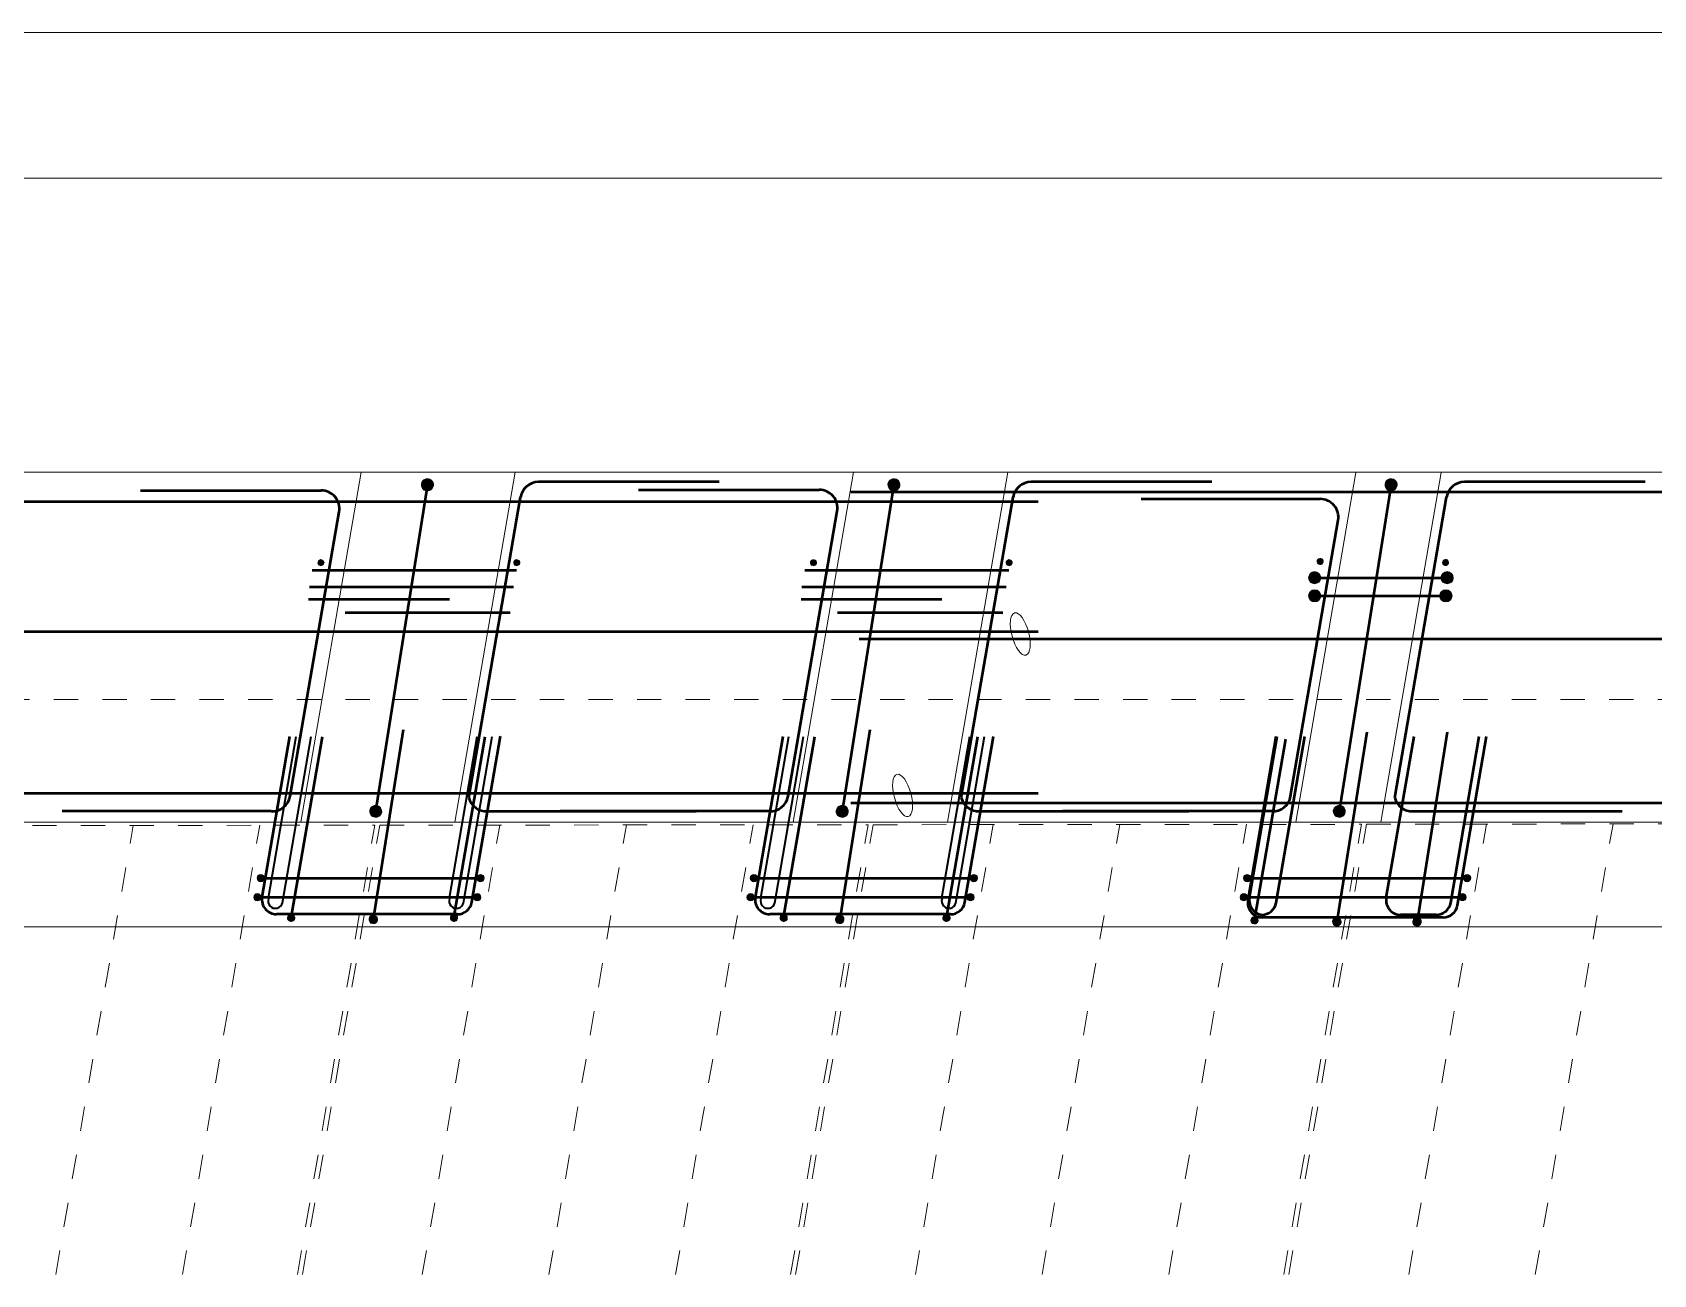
# Model space of a CAD drawing. Header units: metres. Extents: x 1110 to 1195, y -510 to 24.
# Drawn here: x 1131.26 to 1137.94, y -508.91 to -503.8 of the extents above; entities that cross this region are included whole.
import ezdxf

# ---------------------------------------------------------------- set-up
doc = ezdxf.new("R2010")
doc.units = ezdxf.units.M
for name, pattern in [('JacobsCenter', [0.015, 0.009, -0.0015, 0.003, -0.0015]), ('JacobsDash', [0.0045, 0.003, -0.0015]), ('JacobsGridLine', [0.0145, 0.01, -0.001, 0.0025, -0.001])]:
    doc.linetypes.add(name, pattern=pattern)
for name, color, linetype, lineweight in [('A-DETL', 7, 'Continuous', 13), ('A-DETL-GENF', 7, 'Continuous', 9), ('S-BEAM', 7, 'Continuous', 50), ('S-GRID', 7, 'Continuous', 9)]:
    doc.layers.add(name, color=color, linetype=linetype, lineweight=lineweight)

# ---------------------------------------------------------------- blocks, each defined once
blk = doc.blocks.new('06_SFR_GCT_Girder_SuperT_BR08Edge_CS - Super T - 1815-6267993-DRG-2873132 - PLAN - ABUTMENT A INTEGRAL STITCH')
at = {"layer": 'S-BEAM', "color": 9, "linetype": 'JacobsDash', "lineweight": 18, "true_color": 0xc3c3c3}
for p, q in [((1130.3459, -508.9092), (1130.6642, -507.0617)), ((1130.6642, -507.0617), (1132.6733, -507.0601)), ((1132.3547, -508.9092), (1132.6733, -507.0601))]:
    blk.add_line(p, q, dxfattribs=at)
blk = doc.blocks.new('06_SFR_GCT_Girder_SuperT_BR08Edge_CS - Super T - 1815-6267463-DRG-2873132 - PLAN - ABUTMENT A INTEGRAL STITCH')
at = {"layer": 'S-BEAM', "color": 9, "linetype": 'JacobsDash', "lineweight": 18, "true_color": 0xc3c3c3}
for p, q in [((1132.3754, -508.9092), (1132.694, -507.0598)), ((1132.694, -507.0598), (1134.7031, -507.0583)), ((1134.3842, -508.9092), (1134.7031, -507.0583))]:
    blk.add_line(p, q, dxfattribs=at)
blk = doc.blocks.new('06_SFR_GCT_Girder_SuperT_BR08Edge_CS - Super T - 1815-6267083-DRG-2873132 - PLAN - ABUTMENT A INTEGRAL STITCH')
at = {"layer": 'S-BEAM', "color": 9, "linetype": 'JacobsDash', "lineweight": 18, "true_color": 0xc3c3c3}
for p, q in [((1134.4049, -508.9092), (1134.7238, -507.058)), ((1134.7238, -507.058), (1136.7329, -507.0564)), ((1136.4136, -508.9092), (1136.7329, -507.0564))]:
    blk.add_line(p, q, dxfattribs=at)
blk = doc.blocks.new('06_SFR_GCT_Girder_SuperT_BR08Edge_CS - Super T - 1815-6266581-DRG-2873132 - PLAN - ABUTMENT A INTEGRAL STITCH')
at = {"layer": 'S-BEAM', "color": 9, "linetype": 'JacobsDash', "lineweight": 18, "true_color": 0xc3c3c3}
for p, q in [((1136.4343, -508.9092), (1136.7537, -507.0557)), ((1136.7537, -507.0557), (1138.7627, -507.0541)), ((1138.4431, -508.9092), (1138.7627, -507.0541))]:
    blk.add_line(p, q, dxfattribs=at)
blk = doc.blocks.new('T2D-REO-S - T2D-REO-S-6552346-DRG-2873132 - PLAN - ABUTMENT A INTEGRAL STITCH')
at = {"layer": 'A-DETL-GENF', "lineweight": 50}
blk.add_line((0.05, -0.08), (11.9017, -0.08), dxfattribs=at)
blk = doc.blocks.new('T2D-REO-S - T2D-REO-S-6560493-DRG-2873132 - PLAN - ABUTMENT A INTEGRAL STITCH')
at = {"layer": 'A-DETL-GENF', "lineweight": 50}
blk.add_line((0.045, -0.08), (8.419, -0.08), dxfattribs=at)
blk = doc.blocks.new('T2D-REO-S - T2D-REO-S-6552228-DRG-2873132 - PLAN - ABUTMENT A INTEGRAL STITCH')
at = {"layer": 'A-DETL-GENF', "lineweight": 50}
blk.add_line((0.05, 0.08), (11.9017, 0.08), dxfattribs=at)
blk = doc.blocks.new('T2D-REO-S - T2D-REO-S-6560452-DRG-2873132 - PLAN - ABUTMENT A INTEGRAL STITCH')
at = {"layer": 'A-DETL-GENF', "lineweight": 50}
blk.add_line((0.045, 0.08), (8.428, 0.08), dxfattribs=at)
blk = doc.blocks.new('T2D-REO-LIG-LONG - Scale 50-6717350-DRG-2873132 - PLAN - ABUTMENT A INTEGRAL STITCH')
at = {"layer": 'A-DETL-GENF'}
for points in [[(0.05, 0.035), (0.0539, 0.0355), (0.0575, 0.037), (0.0606, 0.0394), (0.063, 0.0425), (0.0645, 0.0461), (0.065, 0.05), (0.0645, 0.0539), (0.063, 0.0575), (0.0606, 0.0606), (0.0575, 0.063), (0.0539, 0.0645), (0.05, 0.065), (0.0461, 0.0645), (0.0425, 0.063), (0.0394, 0.0606), (0.037, 0.0575), (0.0355, 0.0539), (0.035, 0.05), (0.0355, 0.0461), (0.037, 0.0425), (0.0394, 0.0394), (0.0425, 0.037), (0.0461, 0.0355)], [(0.9544, 0.035), (0.9584, 0.0356), (0.9619, 0.037), (0.965, 0.0394), (0.9674, 0.0425), (0.9689, 0.0461), (0.9694, 0.05), (0.9689, 0.0539), (0.9674, 0.0575), (0.965, 0.0606), (0.9619, 0.063), (0.9583, 0.0645), (0.9544, 0.065), (0.9505, 0.0645), (0.9469, 0.063), (0.9438, 0.0606), (0.9414, 0.0575), (0.9399, 0.0539), (0.9394, 0.05), (0.9399, 0.0461), (0.9414, 0.0425), (0.9438, 0.0394), (0.9469, 0.037), (0.9505, 0.0355)]]:
    blk.add_hatch(color=256, dxfattribs=at).paths.add_polyline_path(points)
at = {"layer": 'A-DETL-GENF', "lineweight": 50}
blk.add_line((0.065, 0.05), (0.9394, 0.05), dxfattribs=at)
at = {"layer": 'A-DETL-GENF', "lineweight": 18}
for centre, start, end in [((0.05, 0.05), 360, 180), ((0.05, 0.05), 180, 360), ((0.9544, 0.05), 360, 180), ((0.9544, 0.05), 180, 360)]:
    blk.add_arc(centre, 0.015, start, end, dxfattribs=at)
blk = doc.blocks.new('T2D-REO-LIG-LONG - Scale 50-6717307-DRG-2873132 - PLAN - ABUTMENT A INTEGRAL STITCH')
at = {"layer": 'A-DETL-GENF'}
for points in [[(0.05, 0.035), (0.0539, 0.0355), (0.0575, 0.037), (0.0606, 0.0394), (0.063, 0.0425), (0.0645, 0.0461), (0.065, 0.05), (0.0645, 0.0539), (0.063, 0.0575), (0.0606, 0.0606), (0.0575, 0.063), (0.0539, 0.0645), (0.05, 0.065), (0.0461, 0.0645), (0.0425, 0.063), (0.0394, 0.0606), (0.037, 0.0575), (0.0355, 0.0539), (0.035, 0.05), (0.0355, 0.0461), (0.037, 0.0425), (0.0394, 0.0394), (0.0425, 0.037), (0.0461, 0.0355)], [(0.9548, 0.035), (0.9587, 0.0355), (0.9623, 0.037), (0.9655, 0.0394), (0.9678, 0.0425), (0.9693, 0.0461), (0.9698, 0.05), (0.9693, 0.0539), (0.9678, 0.0575), (0.9655, 0.0606), (0.9623, 0.063), (0.9587, 0.0645), (0.9548, 0.065), (0.951, 0.0645), (0.9473, 0.063), (0.9442, 0.0606), (0.9419, 0.0575), (0.9404, 0.0539), (0.9398, 0.05), (0.9404, 0.0461), (0.9419, 0.0425), (0.9442, 0.0394), (0.9473, 0.037), (0.951, 0.0355)]]:
    blk.add_hatch(color=256, dxfattribs=at).paths.add_polyline_path(points)
at = {"layer": 'A-DETL-GENF', "lineweight": 50}
blk.add_line((0.065, 0.05), (0.9398, 0.05), dxfattribs=at)
at = {"layer": 'A-DETL-GENF', "lineweight": 18}
for centre, start, end in [((0.05, 0.05), 360, 180), ((0.05, 0.05), 180, 360), ((0.9548, 0.05), 360, 180), ((0.9548, 0.05), 180, 360)]:
    blk.add_arc(centre, 0.015, start, end, dxfattribs=at)
blk = doc.blocks.new('T2D-REO-LIG-LONG - Scale 50-6715631-DRG-2873132 - PLAN - ABUTMENT A INTEGRAL STITCH')
at = {"layer": 'A-DETL-GENF'}
for points in [[(0.05, 0.035), (0.0539, 0.0355), (0.0575, 0.037), (0.0606, 0.0394), (0.063, 0.0425), (0.0645, 0.0461), (0.065, 0.05), (0.0645, 0.0539), (0.063, 0.0575), (0.0606, 0.0606), (0.0575, 0.063), (0.0539, 0.0645), (0.05, 0.065), (0.0461, 0.0645), (0.0425, 0.063), (0.0394, 0.0606), (0.037, 0.0575), (0.0355, 0.0539), (0.035, 0.05), (0.0355, 0.0461), (0.037, 0.0425), (0.0394, 0.0394), (0.0425, 0.037), (0.0461, 0.0355)], [(0.955, 0.035), (0.9589, 0.0355), (0.9625, 0.037), (0.9656, 0.0394), (0.968, 0.0425), (0.9695, 0.0461), (0.97, 0.05), (0.9695, 0.0539), (0.968, 0.0575), (0.9656, 0.0606), (0.9625, 0.063), (0.9589, 0.0645), (0.955, 0.065), (0.9511, 0.0645), (0.9475, 0.063), (0.9444, 0.0606), (0.942, 0.0575), (0.9405, 0.0539), (0.94, 0.05), (0.9405, 0.0461), (0.942, 0.0425), (0.9444, 0.0394), (0.9475, 0.037), (0.9511, 0.0355)]]:
    blk.add_hatch(color=256, dxfattribs=at).paths.add_polyline_path(points)
at = {"layer": 'A-DETL-GENF', "lineweight": 50}
blk.add_line((0.065, 0.05), (0.94, 0.05), dxfattribs=at)
at = {"layer": 'A-DETL-GENF', "lineweight": 18}
for centre, start, end in [((0.05, 0.05), 360, 180), ((0.05, 0.05), 180, 360), ((0.955, 0.05), 360, 180), ((0.955, 0.05), 180, 0)]:
    blk.add_arc(centre, 0.015, start, end, dxfattribs=at)
blk = doc.blocks.new('T2D-REO-LIG-LONG - Scale 50-6715040-DRG-2873132 - PLAN - ABUTMENT A INTEGRAL STITCH')
at = {"layer": 'A-DETL-GENF'}
for points in [[(0.05, 0.035), (0.0539, 0.0355), (0.0575, 0.037), (0.0606, 0.0394), (0.063, 0.0425), (0.0645, 0.0461), (0.065, 0.05), (0.0645, 0.0539), (0.063, 0.0575), (0.0606, 0.0606), (0.0575, 0.063), (0.0539, 0.0645), (0.05, 0.065), (0.0461, 0.0645), (0.0425, 0.063), (0.0394, 0.0606), (0.037, 0.0575), (0.0355, 0.0539), (0.035, 0.05), (0.0355, 0.0461), (0.037, 0.0425), (0.0394, 0.0394), (0.0425, 0.037), (0.0461, 0.0355)], [(0.95, 0.035), (0.9539, 0.0355), (0.9575, 0.037), (0.9606, 0.0394), (0.963, 0.0425), (0.9645, 0.0461), (0.965, 0.05), (0.9645, 0.0539), (0.963, 0.0575), (0.9606, 0.0606), (0.9575, 0.063), (0.9539, 0.0645), (0.95, 0.065), (0.9461, 0.0645), (0.9425, 0.063), (0.9394, 0.0606), (0.937, 0.0575), (0.9355, 0.0539), (0.935, 0.05), (0.9355, 0.0461), (0.937, 0.0425), (0.9394, 0.0394), (0.9425, 0.037), (0.9461, 0.0355)]]:
    blk.add_hatch(color=256, dxfattribs=at).paths.add_polyline_path(points)
at = {"layer": 'A-DETL-GENF', "lineweight": 50}
blk.add_line((0.065, 0.05), (0.935, 0.05), dxfattribs=at)
at = {"layer": 'A-DETL-GENF', "lineweight": 18}
for centre, start, end in [((0.05, 0.05), 360, 180), ((0.05, 0.05), 180, 360), ((0.95, 0.05), 360, 180), ((0.95, 0.05), 180, 360)]:
    blk.add_arc(centre, 0.015, start, end, dxfattribs=at)
blk = doc.blocks.new('T2D-REO-LIG-LONG - Scale 50-6590636-DRG-2873132 - PLAN - ABUTMENT A INTEGRAL STITCH')
at = {"layer": 'A-DETL-GENF'}
blk.add_hatch(color=256, dxfattribs=at).paths.add_polyline_path([(0.0242, 0.0461), (0.0257, 0.0425), (0.0281, 0.0394), (0.0312, 0.037), (0.0349, 0.0355), (0.0387, 0.035), (0.0426, 0.0355), (0.0462, 0.037), (0.0493, 0.0394), (0.0517, 0.0425), (0.0532, 0.0461), (0.0537, 0.05), (0.0532, 0.0539), (0.0517, 0.0575), (0.0493, 0.0606), (0.0462, 0.063), (0.0426, 0.0645), (0.0387, 0.065), (0.0349, 0.0645), (0.0312, 0.063), (0.0281, 0.0606), (0.0257, 0.0575), (0.0242, 0.0539), (0.0237, 0.05)])
at = {"layer": 'A-DETL-GENF', "lineweight": 50}
blk.add_line((0.0537, 0.05), (0.795, 0.05), dxfattribs=at)
at = {"layer": 'A-DETL-GENF', "lineweight": 18}
for start, end in [(360, 180), (180, 360)]:
    blk.add_arc((0.0387, 0.05), 0.015, start, end, dxfattribs=at)
blk = doc.blocks.new('T2DExtentArrowReinf_v1 - Extent-6600319-DRG-2873132 - PLAN - ABUTMENT A INTEGRAL STITCH')
at = {"layer": 'A-DETL-GENF'}
blk.add_line((0.125, 0), (30.6359, 0), dxfattribs=at)
blk = doc.blocks.new('T2DExtentArrowReinf_v1 - Extent-7551481-DRG-2873132 - PLAN - ABUTMENT A INTEGRAL STITCH')
at = {"layer": 'A-DETL-GENF'}
blk.add_line((0.125, 0), (30.6359, 0), dxfattribs=at)
blk = doc.blocks.new('CS_DET_Rebar Combined - Multiple Bar-6600906-DRG-2873132 - PLAN - ABUTMENT A INTEGRAL STITCH')
at = {"layer": 'A-DETL-GENF'}
for points in [[(0.0241, 0.0065), (0.0217, 0.0125), (0.0177, 0.0177), (0.0125, 0.0217), (0.0065, 0.0241), (0, 0.025), (-0.0065, 0.0241), (-0.0125, 0.0217), (-0.0177, 0.0177), (-0.0217, 0.0125), (-0.0241, 0.0065), (-0.025, 0), (-0.0241, -0.0065), (-0.0217, -0.0125), (-0.0177, -0.0177), (-0.0125, -0.0217), (-0.0065, -0.0241), (0, -0.025), (0.0065, -0.0241), (0.0125, -0.0217), (0.0177, -0.0177), (0.0217, -0.0125), (0.0241, -0.0065), (0.025, 0)], [(1.3841, 0.0065), (1.3817, 0.0125), (1.3777, 0.0177), (1.3725, 0.0217), (1.3665, 0.0241), (1.36, 0.025), (1.3535, 0.0241), (1.3475, 0.0217), (1.3423, 0.0177), (1.3383, 0.0125), (1.3359, 0.0065), (1.335, 0), (1.3359, -0.0065), (1.3383, -0.0125), (1.3423, -0.0177), (1.3475, -0.0217), (1.3535, -0.0241), (1.36, -0.025), (1.3665, -0.0241), (1.3725, -0.0217), (1.3777, -0.0177), (1.3817, -0.0125), (1.3841, -0.0065), (1.385, 0)]]:
    blk.add_hatch(color=256, dxfattribs=at).paths.add_polyline_path(points)
at = {"layer": 'A-DETL-GENF', "lineweight": 50}
blk.add_line((0.025, 0), (1.335, 0), dxfattribs=at)
at = {"layer": 'A-DETL-GENF'}
for centre, start, end in [((0, 0), 360, 180), ((0, 0), 180, 360), ((1.36, 0), 0, 180), ((1.36, 0), 180, 360)]:
    blk.add_arc(centre, 0.025, start, end, dxfattribs=at)
blk = doc.blocks.new('B_Det_Reinf_Bar Section_2D - Reo Dot_Scale 25_Section-1695670-DRG-2873132 - PLAN - ABUTMENT A INTEGRAL STITCH')
at = {"layer": 'A-DETL-GENF'}
blk.add_hatch(color=256, dxfattribs=at).paths.add_polyline_path([(0.0121, 0.0032), (0.0108, 0.0062), (0.0088, 0.0088), (0.0062, 0.0108), (0.0032, 0.0121), (0, 0.0125), (-0.0032, 0.0121), (-0.0063, 0.0108), (-0.0088, 0.0088), (-0.0108, 0.0062), (-0.0121, 0.0032), (-0.0125, 0), (-0.0121, -0.0032), (-0.0108, -0.0063), (-0.0088, -0.0088), (-0.0063, -0.0108), (-0.0032, -0.0121), (0, -0.0125), (0.0032, -0.0121), (0.0062, -0.0108), (0.0088, -0.0088), (0.0108, -0.0063), (0.0121, -0.0032), (0.0125, 0)])
for start, end in [(360, 180), (180, 360)]:
    blk.add_arc((0, 0), 0.0125, start, end, dxfattribs=at)
blk = doc.blocks.new('CS_DET_Rebar Combined - Multiple Bar-7551549-DRG-2873132 - PLAN - ABUTMENT A INTEGRAL STITCH')
at = {"layer": 'A-DETL-GENF'}
blk.add_hatch(color=256, dxfattribs=at).paths.add_polyline_path([(0.8069, 0.0045), (0.8052, 0.0087), (0.8024, 0.0124), (0.7987, 0.0152), (0.7945, 0.0169), (0.79, 0.0175), (0.7855, 0.0169), (0.7812, 0.0152), (0.7776, 0.0124), (0.7748, 0.0087), (0.7731, 0.0045), (0.7725, 0), (0.7731, -0.0045), (0.7748, -0.0088), (0.7776, -0.0124), (0.7812, -0.0152), (0.7855, -0.0169), (0.79, -0.0175), (0.7945, -0.0169), (0.7987, -0.0152), (0.8024, -0.0124), (0.8052, -0.0088), (0.8069, -0.0045), (0.8075, 0)])
at = {"layer": 'A-DETL-GENF', "lineweight": 50}
blk.add_line((0, 0), (0.7725, 0), dxfattribs=at)
at = {"layer": 'A-DETL-GENF'}
for start, end in [(360, 180), (180, 360)]:
    blk.add_arc((0.79, 0), 0.0175, start, end, dxfattribs=at)
blk = doc.blocks.new('CS_DET_Rebar Combined - Multiple Bar-7551546-DRG-2873132 - PLAN - ABUTMENT A INTEGRAL STITCH')
at = {"layer": 'A-DETL-GENF', "lineweight": 50}
blk.add_line((0, 0), (0.84, 0), dxfattribs=at)
blk = doc.blocks.new('CS_DET_Rebar Combined - Multiple Bar-7551488-DRG-2873132 - PLAN - ABUTMENT A INTEGRAL STITCH')
at = {"layer": 'A-DETL-GENF', "lineweight": 50}
blk.add_line((0, 0), (0.58, 0), dxfattribs=at)
blk = doc.blocks.new('CS_DET_Rebar Combined - Multiple Bar-7551547-DRG-2873132 - PLAN - ABUTMENT A INTEGRAL STITCH')
at = {"layer": 'A-DETL-GENF', "lineweight": 50}
blk.add_line((0, 0), (0.68, 0), dxfattribs=at)
blk = doc.blocks.new('CS_DET_Rebar Combined - Multiple Bar-7551616-DRG-2873132 - PLAN - ABUTMENT A INTEGRAL STITCH')
at = {"layer": 'A-DETL-GENF'}
for points in [[(0, -0.025), (0.0065, -0.0241), (0.0125, -0.0217), (0.0177, -0.0177), (0.0217, -0.0125), (0.0241, -0.0065), (0.025, 0), (0.0241, 0.0065), (0.0217, 0.0125), (0.0177, 0.0177), (0.0125, 0.0217), (0.0065, 0.0241), (0, 0.025), (-0.0065, 0.0241), (-0.0125, 0.0217), (-0.0177, 0.0177), (-0.0217, 0.0125), (-0.0241, 0.0065), (-0.025, 0), (-0.0241, -0.0065), (-0.0217, -0.0125), (-0.0177, -0.0177), (-0.0125, -0.0217), (-0.0065, -0.0241)], [(0.545, -0.025), (0.5515, -0.0241), (0.5575, -0.0217), (0.5627, -0.0177), (0.5667, -0.0125), (0.5691, -0.0065), (0.57, 0), (0.5691, 0.0065), (0.5667, 0.0125), (0.5627, 0.0177), (0.5575, 0.0217), (0.5515, 0.0241), (0.545, 0.025), (0.5385, 0.0241), (0.5325, 0.0217), (0.5273, 0.0177), (0.5233, 0.0125), (0.5209, 0.0065), (0.52, 0), (0.5209, -0.0065), (0.5233, -0.0125), (0.5273, -0.0177), (0.5325, -0.0217), (0.5385, -0.0241)]]:
    blk.add_hatch(color=256, dxfattribs=at).paths.add_polyline_path(points)
at = {"layer": 'A-DETL-GENF', "lineweight": 50}
blk.add_line((0.025, 0), (0.52, 0), dxfattribs=at)
at = {"layer": 'A-DETL-GENF'}
for centre, start, end in [((0, 0), 360, 180), ((0, 0), 180, 360), ((0.545, 0), 360, 180), ((0.545, 0), 180, 360)]:
    blk.add_arc(centre, 0.025, start, end, dxfattribs=at)
blk = doc.blocks.new('CS_DET_Rebar Combined - Multiple Bar-7551617-DRG-2873132 - PLAN - ABUTMENT A INTEGRAL STITCH')
at = {"layer": 'A-DETL-GENF'}
for points in [[(0, -0.025), (0.0065, -0.0241), (0.0125, -0.0217), (0.0177, -0.0177), (0.0217, -0.0125), (0.0241, -0.0065), (0.025, 0), (0.0241, 0.0065), (0.0217, 0.0125), (0.0177, 0.0177), (0.0125, 0.0217), (0.0065, 0.0241), (0, 0.025), (-0.0065, 0.0241), (-0.0125, 0.0217), (-0.0177, 0.0177), (-0.0217, 0.0125), (-0.0241, 0.0065), (-0.025, 0), (-0.0241, -0.0065), (-0.0217, -0.0125), (-0.0177, -0.0177), (-0.0125, -0.0217), (-0.0065, -0.0241)], [(0.54, -0.025), (0.5465, -0.0241), (0.5525, -0.0217), (0.5577, -0.0177), (0.5617, -0.0125), (0.5641, -0.0065), (0.565, 0), (0.5641, 0.0065), (0.5617, 0.0125), (0.5577, 0.0177), (0.5525, 0.0217), (0.5465, 0.0241), (0.54, 0.025), (0.5335, 0.0241), (0.5275, 0.0217), (0.5223, 0.0177), (0.5183, 0.0125), (0.5159, 0.0065), (0.515, 0), (0.5159, -0.0065), (0.5183, -0.0125), (0.5223, -0.0177), (0.5275, -0.0217), (0.5335, -0.0241)]]:
    blk.add_hatch(color=256, dxfattribs=at).paths.add_polyline_path(points)
at = {"layer": 'A-DETL-GENF', "lineweight": 50}
blk.add_line((0.025, 0), (0.515, 0), dxfattribs=at)
at = {"layer": 'A-DETL-GENF'}
for centre, start, end in [((0, 0), 360, 180), ((0, 0), 180, 360), ((0.54, 0), 360, 180), ((0.54, 0), 180, 360)]:
    blk.add_arc(centre, 0.025, start, end, dxfattribs=at)

msp = doc.modelspace()

# ---------------------------------------------------------------- linework, layer by layer
at = {"layer": 'A-DETL', "lineweight": 50}
for p, q in [((1134.0909, -505.6476), (1133.3473, -505.6476)), ((1136.1176, -505.6476), (1135.374, -505.6476)), ((1137.9009, -505.6476), (1137.1573, -505.6476)), ((1131.7098, -505.6826), (1132.4526, -505.6826)), ((1133.0601, -506.9478), (1133.2734, -505.7099)), ((1133.7588, -505.6796), (1134.5021, -505.6796)), ((1135.0868, -506.9478), (1135.3001, -505.7099)), ((1135.8268, -505.7176), (1136.5635, -505.7176)), ((1136.8701, -506.9478), (1137.0834, -505.7099)), ((1132.3249, -506.9405), (1132.5265, -505.7704)), ((1134.3739, -506.9405), (1134.576, -505.7674)), ((1136.4418, -506.9405), (1136.6374, -505.8054)), ((1132.2098, -507.3564), (1132.3238, -506.6952)), ((1133.0721, -507.3768), (1133.1899, -506.6935)), ((1134.2393, -507.3564), (1134.3532, -506.6952)), ((1135.1016, -507.3768), (1135.219, -506.6952)), ((1136.2666, -507.3691), (1136.3827, -506.6952)), ((1136.2723, -507.3586), (1136.3866, -506.6956)), ((1136.3823, -507.379), (1136.5001, -506.6956)), ((1136.8355, -507.3586), (1136.9497, -506.6956)), ((1137.1004, -507.379), (1137.2182, -506.6956)), ((1137.1289, -507.3895), (1137.2485, -506.6952)), ((1132.2474, -507.0026), (1131.3874, -507.0026)), ((1133.1359, -507.0026), (1133.9959, -507.0026)), ((1134.2964, -507.0026), (1133.4364, -507.0026)), ((1135.1626, -507.0026), (1136.0226, -507.0026)), ((1136.3644, -507.0026), (1135.5044, -507.0026)), ((1136.9459, -507.0026), (1137.8059, -507.0026)), ((1132.3269, -507.4266), (1132.269, -507.4266)), ((1132.9969, -507.4266), (1132.3317, -507.4266)), ((1133.013, -507.4266), (1133.0017, -507.4266)), ((1134.3536, -507.4266), (1134.2984, -507.4266)), ((1135.0236, -507.4266), (1134.3584, -507.4266)), ((1135.0424, -507.4266), (1135.0284, -507.4266)), ((1137.0697, -507.4393), (1136.3257, -507.4393)), ((1137.0413, -507.4288), (1136.8946, -507.4288))]:
    msp.add_line(p, q, dxfattribs=at)
at = {"layer": 'A-DETL', "lineweight": 18}
for p, q in [((1136.4629, -507.0476), (1136.7108, -505.6088)), ((1136.8129, -507.0476), (1137.0608, -505.6088))]:
    msp.add_line(p, q, dxfattribs=at)
at = {"layer": 'A-DETL', "lineweight": 35}
for p, q in [((1132.2355, -507.3594), (1132.3498, -506.6956)), ((1132.293, -507.379), (1132.4108, -506.6956)), ((1132.9805, -507.3594), (1133.0948, -506.6956)), ((1133.038, -507.379), (1133.1558, -506.6956)), ((1134.2622, -507.3594), (1134.3766, -506.6956)), ((1134.3198, -507.379), (1134.4376, -506.6956)), ((1135.0072, -507.3594), (1135.1216, -506.6956)), ((1135.0648, -507.379), (1135.1826, -506.6956))]:
    msp.add_line(p, q, dxfattribs=at)
at = {"layer": 'A-DETL', "color": 8, "linetype": 'JacobsCenter', "lineweight": 18, "true_color": 0x808080}
for p, q in [((1131.3603, -508.9092), (1131.679, -507.0606)), ((1133.3898, -508.9092), (1133.7088, -507.0587)), ((1135.4192, -508.9092), (1135.7385, -507.0569)), ((1137.4487, -508.9092), (1137.7684, -507.0546))]:
    msp.add_line(p, q, dxfattribs=at)
at = {"layer": 'A-DETL', "color": 9, "linetype": 'JacobsDash', "lineweight": 9, "true_color": 0xc0c0c0}
for p, q in [((1131.8814, -508.9092), (1132.2, -507.06)), ((1132.8689, -508.9092), (1133.1877, -507.0593)), ((1133.9109, -508.9092), (1134.2298, -507.0581)), ((1134.8984, -508.9092), (1135.2175, -507.0574)), ((1135.9403, -508.9092), (1136.2596, -507.0563)), ((1136.9279, -508.9092), (1137.2473, -507.0551))]:
    msp.add_line(p, q, dxfattribs=at)
at = {"layer": 'A-DETL', "lineweight": 50}
for centre, radius, start, end in [((1133.3473, -505.7226), 0.075, 90, 170.22424), ((1135.374, -505.7226), 0.075, 90, 170.22424), ((1137.1573, -505.7226), 0.075, 90, 170.22424), ((1132.4526, -505.7576), 0.075, 350.22424, 90), ((1134.5021, -505.7546), 0.075, 350.22424, 90), ((1136.5635, -505.7926), 0.075, 350.22424, 90), ((1132.251, -506.9277), 0.075, 267.29473, 350.22424), ((1133.1324, -506.9277), 0.075, 195.5195, 272.70527), ((1134.3, -506.9277), 0.075, 267.29473, 350.22424), ((1135.1591, -506.9277), 0.075, 195.5195, 272.70527), ((1136.3679, -506.9277), 0.075, 267.29473, 350.22424), ((1136.9424, -506.9277), 0.075, 195.5195, 272.70527), ((1132.269, -507.3666), 0.06, 170.22424, 270), ((1133.013, -507.3666), 0.06, 270, 350.21932), ((1134.2984, -507.3666), 0.06, 170.22424, 270), ((1135.0424, -507.3666), 0.06, 270, 350.22424), ((1136.3257, -507.3793), 0.06, 170.22424, 270), ((1136.3315, -507.3688), 0.06, 170.22424, 270), ((1136.3231, -507.3688), 0.06, 270, 350.21932), ((1136.8946, -507.3688), 0.06, 170.22424, 270), ((1137.0413, -507.3688), 0.06, 270, 350.21932), ((1137.0697, -507.3793), 0.06, 270, 350.22424)]:
    msp.add_arc(centre, radius, start, end, dxfattribs=at)
at = {"layer": 'A-DETL', "lineweight": 35}
for centre in [(1132.2639, -507.3721), (1133.0089, -507.3721), (1134.2906, -507.3721), (1135.0356, -507.3721)]:
    msp.add_arc(centre, 0.03, 159.99604, 346.67628, dxfattribs=at)
at = {"layer": 'A-DETL'}
for centre in [(1135.3293, -506.2733), (1134.8451, -506.9376)]:
    msp.add_ellipse(centre, major_axis=(-0.0233, 0.0869), ratio=0.388889, dxfattribs=at)
at = {"layer": 'S-BEAM', "lineweight": 13}
for p, q in [((1126.3657, -505.6076), (1143.1176, -505.6076)), ((1132.6168, -505.6076), (1132.3687, -507.0476)), ((1133.0029, -507.0476), (1133.251, -505.6076)), ((1134.6435, -505.6076), (1134.3954, -507.0476)), ((1135.0296, -507.0476), (1135.2777, -505.6076)), ((1143.1176, -507.0476), (1126.3657, -507.0476)), ((1126.3657, -507.4776), (1143.1165, -507.4776))]:
    msp.add_line(p, q, dxfattribs=at)
at = {"layer": 'S-GRID', "linetype": 'JacobsGridLine', "lineweight": 18}
msp.add_line((1144.8523, -506.5426), (1111.4628, -506.5426), dxfattribs=at)

# ---------------------------------------------------------------- block references
at = {"layer": 'A-DETL-GENF'}
for name, p in [('T2DExtentArrowReinf_v1 - Extent-6600319-DRG-2873132 - PLAN - ABUTMENT A INTEGRAL STITCH', (1112.3567, -503.7976)), ('T2DExtentArrowReinf_v1 - Extent-7551481-DRG-2873132 - PLAN - ABUTMENT A INTEGRAL STITCH', (1112.3567, -504.3976)), ('T2D-REO-S - T2D-REO-S-6560493-DRG-2873132 - PLAN - ABUTMENT A INTEGRAL STITCH', (1134.5868, -505.6076)), ('T2D-REO-S - T2D-REO-S-6552346-DRG-2873132 - PLAN - ABUTMENT A INTEGRAL STITCH', (1123.5014, -505.6476)), ('CS_DET_Rebar Combined - Multiple Bar-7551546-DRG-2873132 - PLAN - ABUTMENT A INTEGRAL STITCH', (1132.4159, -506.0099)), ('CS_DET_Rebar Combined - Multiple Bar-7551546-DRG-2873132 - PLAN - ABUTMENT A INTEGRAL STITCH', (1134.4427, -506.0099)), ('CS_DET_Rebar Combined - Multiple Bar-7551616-DRG-2873132 - PLAN - ABUTMENT A INTEGRAL STITCH', (1136.5406, -506.0416)), ('CS_DET_Rebar Combined - Multiple Bar-7551546-DRG-2873132 - PLAN - ABUTMENT A INTEGRAL STITCH', (1132.4041, -506.0788)), ('CS_DET_Rebar Combined - Multiple Bar-7551546-DRG-2873132 - PLAN - ABUTMENT A INTEGRAL STITCH', (1134.4308, -506.0788)), ('CS_DET_Rebar Combined - Multiple Bar-7551617-DRG-2873132 - PLAN - ABUTMENT A INTEGRAL STITCH', (1136.5409, -506.1163)), ('CS_DET_Rebar Combined - Multiple Bar-7551488-DRG-2873132 - PLAN - ABUTMENT A INTEGRAL STITCH', (1132.4004, -506.1296)), ('CS_DET_Rebar Combined - Multiple Bar-7551547-DRG-2873132 - PLAN - ABUTMENT A INTEGRAL STITCH', (1132.5507, -506.1843)), ('CS_DET_Rebar Combined - Multiple Bar-7551488-DRG-2873132 - PLAN - ABUTMENT A INTEGRAL STITCH', (1134.4271, -506.1296)), ('CS_DET_Rebar Combined - Multiple Bar-7551547-DRG-2873132 - PLAN - ABUTMENT A INTEGRAL STITCH', (1134.5775, -506.1843)), ('T2D-REO-S - T2D-REO-S-6552346-DRG-2873132 - PLAN - ABUTMENT A INTEGRAL STITCH', (1123.5014, -506.1826)), ('T2D-REO-S - T2D-REO-S-6560493-DRG-2873132 - PLAN - ABUTMENT A INTEGRAL STITCH', (1134.6214, -506.2126)), ('T2D-REO-S - T2D-REO-S-6552228-DRG-2873132 - PLAN - ABUTMENT A INTEGRAL STITCH', (1123.5014, -507.0076)), ('T2D-REO-S - T2D-REO-S-6560452-DRG-2873132 - PLAN - ABUTMENT A INTEGRAL STITCH', (1134.5868, -507.0476)), ('T2D-REO-LIG-LONG - Scale 50-6717350-DRG-2873132 - PLAN - ABUTMENT A INTEGRAL STITCH', (1132.1539, -507.3276)), ('T2D-REO-LIG-LONG - Scale 50-6715631-DRG-2873132 - PLAN - ABUTMENT A INTEGRAL STITCH', (1134.1834, -507.3276)), ('T2D-REO-LIG-LONG - Scale 50-6715631-DRG-2873132 - PLAN - ABUTMENT A INTEGRAL STITCH', (1136.2129, -507.3276)), ('T2D-REO-LIG-LONG - Scale 50-6717307-DRG-2873132 - PLAN - ABUTMENT A INTEGRAL STITCH', (1132.1403, -507.4065)), ('T2D-REO-LIG-LONG - Scale 50-6715631-DRG-2873132 - PLAN - ABUTMENT A INTEGRAL STITCH', (1134.1698, -507.4065)), ('T2D-REO-LIG-LONG - Scale 50-6715040-DRG-2873132 - PLAN - ABUTMENT A INTEGRAL STITCH', (1136.1993, -507.4065))]:
    msp.add_blockref(name, p, dxfattribs=at)
for name, p, rotation in [('CS_DET_Rebar Combined - Multiple Bar-6600906-DRG-2873132 - PLAN - ABUTMENT A INTEGRAL STITCH', (1132.8898, -505.6594), 261.0000000000048), ('CS_DET_Rebar Combined - Multiple Bar-6600906-DRG-2873132 - PLAN - ABUTMENT A INTEGRAL STITCH', (1134.8095, -505.6594), 261.0000000000048), ('CS_DET_Rebar Combined - Multiple Bar-6600906-DRG-2873132 - PLAN - ABUTMENT A INTEGRAL STITCH', (1136.8549, -505.6594), 261.0000000000048), ('B_Det_Reinf_Bar Section_2D - Reo Dot_Scale 25_Section-1695670-DRG-2873132 - PLAN - ABUTMENT A INTEGRAL STITCH', (1132.4518, -505.9796), 255.2239032136471), ('B_Det_Reinf_Bar Section_2D - Reo Dot_Scale 25_Section-1695670-DRG-2873132 - PLAN - ABUTMENT A INTEGRAL STITCH', (1133.2574, -505.9796), 255.2239032136471), ('B_Det_Reinf_Bar Section_2D - Reo Dot_Scale 25_Section-1695670-DRG-2873132 - PLAN - ABUTMENT A INTEGRAL STITCH', (1134.4785, -505.9796), 255.2239032136471), ('B_Det_Reinf_Bar Section_2D - Reo Dot_Scale 25_Section-1695670-DRG-2873132 - PLAN - ABUTMENT A INTEGRAL STITCH', (1135.2841, -505.9796), 255.2239032136471), ('B_Det_Reinf_Bar Section_2D - Reo Dot_Scale 25_Section-1695670-DRG-2873132 - PLAN - ABUTMENT A INTEGRAL STITCH', (1136.5635, -505.9746), 255.2239032136471), ('B_Det_Reinf_Bar Section_2D - Reo Dot_Scale 25_Section-1695670-DRG-2873132 - PLAN - ABUTMENT A INTEGRAL STITCH', (1137.0796, -505.9792), 255.2239032136471), ('T2D-REO-LIG-LONG - Scale 50-6590636-DRG-2873132 - PLAN - ABUTMENT A INTEGRAL STITCH', (1132.3719, -507.488), 80.22424314058702), ('CS_DET_Rebar Combined - Multiple Bar-7551549-DRG-2873132 - PLAN - ABUTMENT A INTEGRAL STITCH', (1132.7905, -506.6675), 261.0000000000048), ('T2D-REO-LIG-LONG - Scale 50-6590636-DRG-2873132 - PLAN - ABUTMENT A INTEGRAL STITCH', (1133.0419, -507.488), 80.22424314058702), ('T2D-REO-LIG-LONG - Scale 50-6590636-DRG-2873132 - PLAN - ABUTMENT A INTEGRAL STITCH', (1134.3986, -507.488), 80.22424314058702), ('CS_DET_Rebar Combined - Multiple Bar-7551549-DRG-2873132 - PLAN - ABUTMENT A INTEGRAL STITCH', (1134.7102, -506.6675), 261.0000000000048), ('T2D-REO-LIG-LONG - Scale 50-6590636-DRG-2873132 - PLAN - ABUTMENT A INTEGRAL STITCH', (1135.0686, -507.488), 80.22424314058702), ('T2D-REO-LIG-LONG - Scale 50-6590636-DRG-2873132 - PLAN - ABUTMENT A INTEGRAL STITCH', (1136.3361, -507.498), 80.22424314058702), ('CS_DET_Rebar Combined - Multiple Bar-7551549-DRG-2873132 - PLAN - ABUTMENT A INTEGRAL STITCH', (1136.7556, -506.6775), 261.0000000000048), ('CS_DET_Rebar Combined - Multiple Bar-7551549-DRG-2873132 - PLAN - ABUTMENT A INTEGRAL STITCH', (1137.0856, -506.6775), 261.0000000000048)]:
    msp.add_blockref(name, p, dxfattribs=dict(at, rotation=rotation))
at = {"layer": 'S-BEAM', "color": 9, "linetype": 'JacobsDash', "lineweight": 18, "true_color": 0xc3c3c3}
for name in ['06_SFR_GCT_Girder_SuperT_BR08Edge_CS - Super T - 1815-6267993-DRG-2873132 - PLAN - ABUTMENT A INTEGRAL STITCH', '06_SFR_GCT_Girder_SuperT_BR08Edge_CS - Super T - 1815-6267463-DRG-2873132 - PLAN - ABUTMENT A INTEGRAL STITCH', '06_SFR_GCT_Girder_SuperT_BR08Edge_CS - Super T - 1815-6267083-DRG-2873132 - PLAN - ABUTMENT A INTEGRAL STITCH', '06_SFR_GCT_Girder_SuperT_BR08Edge_CS - Super T - 1815-6266581-DRG-2873132 - PLAN - ABUTMENT A INTEGRAL STITCH']:
    msp.add_blockref(name, (0, 0), dxfattribs=at)

doc.saveas('drawing.dxf')
